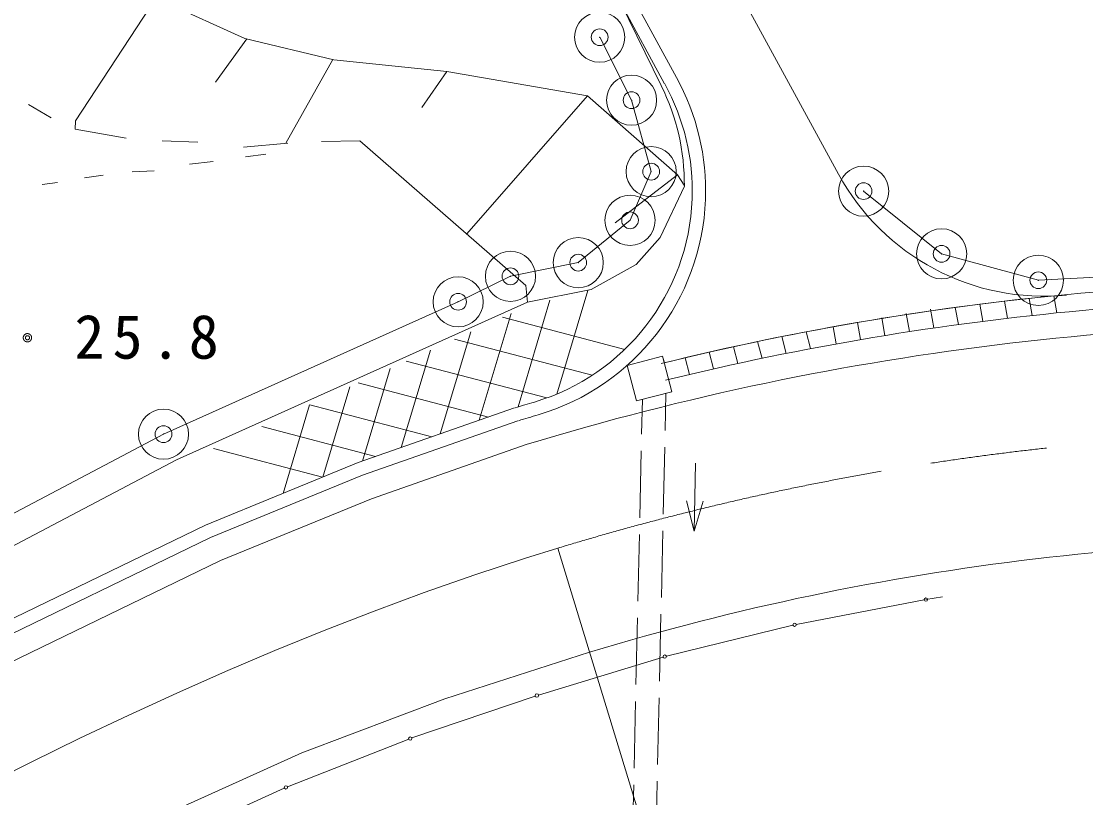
# Model space of a CAD drawing. Units: millimetres, scale not verified. Extents: x 40000 to 680000, y 20000 to 380000.
# Drawn here: x 131016 to 162862, y 297755 to 320998 of the extents above; entities that cross this region are included whole.
import ezdxf

# ---------------------------------------------------------------- set-up
doc = ezdxf.new("R2010")
doc.units = ezdxf.units.MM
doc.header["$LTSCALE"] = 1000
doc.header["$PDMODE"] = 32
doc.header["$PDSIZE"] = 500
doc.linetypes.add('CHAIN', pattern=[18.5, 12, -1.5, 3.5, -1.5])
for name, color, linetype, lineweight in [('M-BGD', 7, 'Continuous', 13), ('M-BMK', 2, 'CHAIN', 13), ('M-BMK-OTRS', 5, 'Continuous', 13), ('M-BMK-ROW', 30, 'Continuous', 13), ('M-STR-HTXT', 7, 'Continuous', 13), ('M-STR-STRC', 7, 'Continuous', 13)]:
    doc.layers.add(name, color=color, linetype=linetype, lineweight=lineweight)
doc.styles.add('ＭＳ ゴシック', font='')
doc.styles.get('ＭＳ ゴシック').set_extended_font_data('MS Gothic')

msp = doc.modelspace()

# ---------------------------------------------------------------- linework, layer by layer
at = {"layer": 'M-BGD'}
for p, q in [((151830, 323102), (155470, 316418)), ((149304, 321727), (150616, 319317)), ((148953, 321535), (150265, 319126)), ((148953, 321535), (150160, 319072)), ((136827, 319178), (137766, 320472)), ((138927, 317344), (140340, 319850)), ((143003, 318415), (143746, 319492)), ((147957, 318769), (143746, 319492)), ((131911, 318108), (131234, 318506)), ((144348, 314630), (147957, 318769)), ((150651, 316405), (147957, 318769)), ((136294, 317379), (135228, 317422)), ((138986, 317350), (137669, 317233)), ((141141, 317420), (140002, 317402)), ((141141, 317420), (146116, 313091)), ((138331, 317023), (137723, 316936)), ((136761, 316800), (136053, 316718)), ((133466, 316393), (132911, 316314)), ((134989, 316523), (134329, 316493)), ((148787, 314969), (150651, 316405)), ((150844, 316088), (150651, 316405)), ((131642, 316107), (132101, 316173)), ((150854, 316060), (150128, 314527)), ((150128, 314527), (149416, 313715)), ((148067, 312967), (149416, 313715)), ((146161, 312594), (146116, 313091)), ((146159, 312593), (148067, 312967)), ((147962, 312940), (147038, 309839)), ((161905, 312780), (161998, 312267)), ((146832, 312650), (145879, 309454)), ((158960, 312432), (159053, 311920)), ((159695, 312528), (159788, 312016)), ((160431, 312619), (160523, 312106)), ((161167, 312703), (161260, 312190)), ((145670, 312253), (144716, 309052)), ((145417, 312138), (149072, 311177)), ((156761, 312116), (156856, 311591)), ((157490, 312248), (157588, 311707)), ((158218, 312380), (158320, 311817)), ((155305, 311852), (155398, 311340)), ((156033, 311984), (156127, 311469)), ((144463, 311705), (143551, 308645)), ((143975, 311483), (148096, 310400)), ((153772, 311560), (153904, 311056)), ((154500, 311702), (154632, 311198)), ((143256, 311156), (142386, 308237)), ((152322, 311256), (152454, 310753)), ((153046, 311411), (153178, 310907)), ((142534, 310828), (146738, 309723)), ((150204, 310973), (149140, 310695)), ((150204, 310973), (150483, 309909)), ((150878, 310927), (151010, 310424)), ((151599, 311095), (151731, 310591)), ((142049, 310608), (141221, 307830)), ((149140, 310695), (149419, 309631)), ((140842, 310059), (140035, 307352)), ((141092, 310173), (144991, 309148)), ((150483, 309909), (149419, 309631)), ((149598, 309678), (149575, 308638)), ((150303, 309862), (150278, 308747)), ((139635, 309511), (138847, 306866)), ((139651, 309518), (143303, 308558)), ((138210, 308863), (141615, 307967)), ((136768, 308208), (140030, 307350)), ((149564, 308138), (149519, 306138)), ((150267, 308247), (150222, 306248)), ((151189, 307765), (151151, 305734)), ((151151, 305734), (150918, 306639)), ((151151, 305734), (151418, 306629)), ((150211, 305748), (150166, 303748)), ((149508, 305639), (149463, 303639)), ((158032, 303675), (154201, 302943)), ((158081, 303684), (158574, 303765)), ((150155, 303248), (150110, 301249)), ((149452, 303139), (149407, 301140)), ((154103, 302922), (150316, 301990)), ((150220, 301963), (146488, 300829)), ((146393, 300799), (142701, 299543)), ((149396, 300640), (149351, 298640)), ((150099, 300749), (150054, 298750)), ((142607, 299509), (138978, 298080)), ((149340, 298140), (149317, 297100)), ((150043, 298250), (150018, 297134)), ((138886, 298041), (136244, 296846))]:
    msp.add_line(p, q, dxfattribs=at)
for points in [[(134157, 317495), (132629, 317767), (132635, 318018), (135067, 321739)], [(143746, 319492), (140369, 319843), (137708, 320486), (135279, 321579)], [(128821, 304265), (135655, 307869), (146159, 312593)], [(129533, 302530), (136526, 305917), (141095, 307786), (145774, 309422)], [(129711, 302172), (136674, 305546), (141229, 307409), (145877, 309035)]]:
    msp.add_lwpolyline(points, dxfattribs=at)
for points in [[(131325, 311526), (131325, 311528), (131325, 311530), (131325, 311533), (131325, 311535), (131325, 311537), (131324, 311539), (131324, 311541), (131324, 311543), (131323, 311546), (131323, 311548), (131323, 311550), (131322, 311552), (131322, 311554), (131321, 311556), (131321, 311558), (131320, 311560), (131319, 311563), (131319, 311565), (131318, 311567), (131317, 311569), (131316, 311571), (131315, 311573), (131315, 311575), (131314, 311577), (131313, 311579), (131312, 311581), (131311, 311583), (131310, 311585), (131309, 311586), (131308, 311588), (131306, 311590), (131305, 311592), (131304, 311594), (131303, 311596), (131301, 311597), (131300, 311599), (131299, 311601), (131297, 311603), (131296, 311604), (131295, 311606), (131293, 311608), (131292, 311609), (131290, 311611), (131289, 311612), (131287, 311614), (131286, 311615), (131284, 311617), (131282, 311618), (131281, 311620), (131279, 311621), (131277, 311623), (131275, 311624), (131274, 311625), (131272, 311626), (131270, 311628), (131268, 311629), (131266, 311630), (131265, 311631), (131263, 311632), (131261, 311633), (131259, 311634), (131257, 311635), (131255, 311636), (131253, 311637), (131251, 311638), (131249, 311639), (131247, 311640), (131245, 311641), (131243, 311642), (131241, 311642), (131239, 311643), (131237, 311644), (131235, 311644), (131232, 311645), (131230, 311645), (131228, 311646), (131226, 311646), (131224, 311647), (131222, 311647), (131220, 311647), (131217, 311648), (131215, 311648), (131213, 311648), (131211, 311649), (131209, 311649), (131207, 311649), (131204, 311649), (131202, 311649), (131200, 311649), (131198, 311649), (131196, 311649), (131193, 311649), (131191, 311649), (131189, 311648), (131187, 311648), (131185, 311648), (131183, 311648), (131180, 311647), (131178, 311647), (131176, 311647), (131174, 311646), (131172, 311646), (131170, 311645), (131168, 311645), (131165, 311644), (131163, 311643), (131161, 311643), (131159, 311642), (131157, 311641), (131155, 311640), (131153, 311640), (131151, 311639), (131149, 311638), (131147, 311637), (131145, 311636), (131143, 311635), (131141, 311634), (131139, 311633), (131137, 311632), (131136, 311631), (131134, 311630), (131132, 311628), (131130, 311627), (131128, 311626), (131126, 311625), (131125, 311623), (131123, 311622), (131121, 311621), (131120, 311619), (131118, 311618), (131116, 311616), (131115, 311615), (131113, 311613), (131112, 311612), (131110, 311610), (131109, 311609), (131107, 311607), (131106, 311605), (131104, 311604), (131103, 311602), (131101, 311600), (131100, 311599), (131099, 311597), (131098, 311595), (131096, 311593), (131095, 311591), (131094, 311590), (131093, 311588), (131092, 311586), (131091, 311584), (131090, 311582), (131089, 311580), (131088, 311578), (131087, 311576), (131086, 311574), (131085, 311572), (131084, 311570), (131083, 311568), (131083, 311566), (131082, 311564), (131081, 311562), (131081, 311560), (131080, 311558), (131079, 311556), (131079, 311553), (131078, 311551), (131078, 311549), (131077, 311547), (131077, 311545), (131077, 311543), (131076, 311541), (131076, 311538), (131076, 311536), (131076, 311534), (131076, 311532), (131075, 311530), (131075, 311527), (131075, 311525), (131075, 311523), (131075, 311521), (131075, 311519), (131076, 311516), (131076, 311514), (131076, 311512), (131076, 311510), (131076, 311508), (131077, 311506), (131077, 311503), (131077, 311501), (131078, 311499), (131078, 311497), (131079, 311495), (131079, 311493), (131080, 311491), (131080, 311489), (131081, 311486), (131082, 311484), (131083, 311482), (131083, 311480), (131084, 311478), (131085, 311476), (131086, 311474), (131087, 311472), (131088, 311470), (131088, 311468), (131089, 311466), (131091, 311464), (131092, 311462), (131093, 311461), (131094, 311459), (131095, 311457), (131096, 311455), (131097, 311453), (131099, 311451), (131100, 311450), (131101, 311448), (131103, 311446), (131104, 311444), (131105, 311443), (131107, 311441), (131108, 311439), (131110, 311438), (131111, 311436), (131113, 311435), (131114, 311433), (131116, 311432), (131118, 311430), (131119, 311429), (131121, 311427), (131123, 311426), (131124, 311425), (131126, 311423), (131128, 311422), (131130, 311421), (131131, 311420), (131133, 311418), (131135, 311417), (131137, 311416), (131139, 311415), (131141, 311414), (131143, 311413), (131145, 311412), (131147, 311411), (131149, 311410), (131151, 311409), (131153, 311408), (131155, 311408), (131157, 311407), (131159, 311406), (131161, 311405), (131163, 311405), (131165, 311404), (131167, 311403), (131169, 311403), (131171, 311402), (131174, 311402), (131176, 311401), (131178, 311401), (131180, 311401), (131182, 311400), (131184, 311400), (131187, 311400), (131189, 311400), (131191, 311399), (131193, 311399), (131195, 311399), (131197, 311399), (131200, 311399), (131202, 311399), (131204, 311399), (131206, 311399), (131208, 311399), (131211, 311399), (131213, 311400), (131215, 311400), (131217, 311400), (131219, 311400), (131221, 311401), (131224, 311401), (131226, 311402), (131228, 311402), (131230, 311403), (131232, 311403), (131234, 311404), (131236, 311404), (131238, 311405), (131240, 311406), (131243, 311406), (131245, 311407), (131247, 311408), (131249, 311409), (131251, 311410), (131253, 311410), (131255, 311411), (131257, 311412), (131259, 311413), (131260, 311414), (131262, 311415), (131264, 311417), (131266, 311418), (131268, 311419), (131270, 311420), (131272, 311421), (131273, 311423), (131275, 311424), (131277, 311425), (131279, 311427), (131280, 311428), (131282, 311429), (131284, 311431), (131285, 311432), (131287, 311434), (131288, 311435), (131290, 311437), (131291, 311438), (131293, 311440), (131294, 311442), (131296, 311443), (131297, 311445), (131299, 311447), (131300, 311448), (131301, 311450), (131303, 311452), (131304, 311454), (131305, 311456), (131306, 311457), (131307, 311459), (131308, 311461), (131310, 311463), (131311, 311465), (131312, 311467), (131313, 311469), (131314, 311471), (131314, 311473), (131315, 311475), (131316, 311477), (131317, 311479), (131318, 311481), (131318, 311483), (131319, 311485), (131320, 311487), (131320, 311489), (131321, 311491), (131322, 311493), (131322, 311496), (131323, 311498), (131323, 311500), (131323, 311502), (131324, 311504), (131324, 311506), (131324, 311508), (131325, 311511), (131325, 311513), (131325, 311515), (131325, 311517), (131325, 311519), (131325, 311522), (131325, 311524)], [(131263, 311525), (131263, 311526), (131263, 311527), (131263, 311528), (131263, 311529), (131263, 311530), (131262, 311532), (131262, 311533), (131262, 311534), (131262, 311535), (131262, 311536), (131262, 311537), (131261, 311538), (131261, 311539), (131261, 311540), (131260, 311541), (131260, 311542), (131260, 311543), (131259, 311544), (131259, 311545), (131259, 311546), (131258, 311547), (131258, 311548), (131257, 311549), (131257, 311550), (131257, 311551), (131256, 311552), (131256, 311553), (131255, 311554), (131254, 311555), (131254, 311556), (131253, 311557), (131253, 311558), (131252, 311559), (131252, 311560), (131251, 311561), (131250, 311562), (131250, 311562), (131249, 311563), (131248, 311564), (131248, 311565), (131247, 311566), (131246, 311567), (131245, 311567), (131245, 311568), (131244, 311569), (131243, 311570), (131242, 311570), (131241, 311571), (131240, 311572), (131240, 311573), (131239, 311573), (131238, 311574), (131237, 311575), (131236, 311575), (131235, 311576), (131234, 311576), (131233, 311577), (131232, 311578), (131232, 311578), (131231, 311579), (131230, 311579), (131229, 311580), (131228, 311580), (131227, 311581), (131226, 311581), (131225, 311582), (131224, 311582), (131223, 311582), (131222, 311583), (131221, 311583), (131220, 311583), (131219, 311584), (131217, 311584), (131216, 311584), (131215, 311585), (131214, 311585), (131213, 311585), (131212, 311585), (131211, 311586), (131210, 311586), (131209, 311586), (131208, 311586), (131207, 311586), (131206, 311586), (131205, 311586), (131203, 311586), (131202, 311586), (131201, 311586), (131200, 311586), (131199, 311586), (131198, 311586), (131197, 311586), (131196, 311586), (131195, 311586), (131194, 311586), (131193, 311586), (131191, 311586), (131190, 311586), (131189, 311585), (131188, 311585), (131187, 311585), (131186, 311585), (131185, 311585), (131184, 311584), (131183, 311584), (131182, 311584), (131181, 311583), (131180, 311583), (131179, 311583), (131178, 311582), (131177, 311582), (131176, 311581), (131175, 311581), (131174, 311580), (131173, 311580), (131172, 311580), (131171, 311579), (131170, 311578), (131169, 311578), (131168, 311577), (131167, 311577), (131166, 311576), (131165, 311576), (131164, 311575), (131163, 311574), (131163, 311574), (131162, 311573), (131161, 311572), (131160, 311572), (131159, 311571), (131158, 311570), (131158, 311569), (131157, 311569), (131156, 311568), (131155, 311567), (131154, 311566), (131154, 311566), (131153, 311565), (131152, 311564), (131152, 311563), (131151, 311562), (131150, 311561), (131150, 311560), (131149, 311560), (131148, 311559), (131148, 311558), (131147, 311557), (131147, 311556), (131146, 311555), (131146, 311554), (131145, 311553), (131145, 311552), (131144, 311551), (131144, 311550), (131143, 311549), (131143, 311548), (131142, 311547), (131142, 311546), (131141, 311545), (131141, 311544), (131141, 311543), (131140, 311542), (131140, 311541), (131140, 311540), (131140, 311539), (131139, 311538), (131139, 311537), (131139, 311535), (131139, 311534), (131139, 311533), (131138, 311532), (131138, 311531), (131138, 311530), (131138, 311529), (131138, 311528), (131138, 311527), (131138, 311526), (131138, 311525), (131138, 311524), (131138, 311522), (131138, 311521), (131138, 311520), (131138, 311519), (131138, 311518), (131138, 311517), (131138, 311516), (131139, 311515), (131139, 311514), (131139, 311513), (131139, 311512), (131139, 311510), (131140, 311509), (131140, 311508), (131140, 311507), (131140, 311506), (131141, 311505), (131141, 311504), (131141, 311503), (131142, 311502), (131142, 311501), (131143, 311500), (131143, 311499), (131143, 311498), (131144, 311497), (131144, 311496), (131145, 311495), (131145, 311494), (131146, 311493), (131147, 311492), (131147, 311491), (131148, 311490), (131148, 311489), (131149, 311489), (131149, 311488), (131150, 311487), (131151, 311486), (131151, 311485), (131152, 311484), (131153, 311483), (131154, 311483), (131154, 311482), (131155, 311481), (131156, 311480), (131157, 311479), (131157, 311479), (131158, 311478), (131159, 311477), (131160, 311476), (131161, 311476), (131162, 311475), (131162, 311474), (131163, 311474), (131164, 311473), (131165, 311472), (131166, 311472), (131167, 311471), (131168, 311471), (131169, 311470), (131170, 311470), (131171, 311469), (131172, 311468), (131173, 311468), (131174, 311468), (131175, 311467), (131176, 311467), (131177, 311466), (131178, 311466), (131179, 311465), (131180, 311465), (131181, 311465), (131182, 311464), (131183, 311464), (131184, 311464), (131185, 311463), (131186, 311463), (131187, 311463), (131188, 311463), (131189, 311462), (131190, 311462), (131191, 311462), (131192, 311462), (131193, 311462), (131195, 311462), (131196, 311462), (131197, 311462), (131198, 311462), (131199, 311461), (131200, 311461), (131201, 311461), (131202, 311461), (131203, 311462), (131204, 311462), (131205, 311462), (131207, 311462), (131208, 311462), (131209, 311462), (131210, 311462), (131211, 311462), (131212, 311463), (131213, 311463), (131214, 311463), (131215, 311463), (131216, 311464), (131217, 311464), (131218, 311464), (131219, 311464), (131220, 311465), (131221, 311465), (131222, 311466), (131223, 311466), (131225, 311466), (131226, 311467), (131227, 311467), (131227, 311468), (131228, 311468), (131229, 311469), (131230, 311469), (131231, 311470), (131232, 311470), (131233, 311471), (131234, 311471), (131235, 311472), (131236, 311473), (131237, 311473), (131238, 311474), (131239, 311475), (131239, 311475), (131240, 311476), (131241, 311477), (131242, 311477), (131243, 311478), (131244, 311479), (131244, 311480), (131245, 311480), (131246, 311481), (131247, 311482), (131247, 311483), (131248, 311484), (131249, 311484), (131249, 311485), (131250, 311486), (131251, 311487), (131251, 311488), (131252, 311489), (131253, 311490), (131253, 311491), (131254, 311492), (131254, 311493), (131255, 311494), (131255, 311494), (131256, 311495), (131256, 311496), (131257, 311497), (131257, 311498), (131258, 311499), (131258, 311500), (131259, 311501), (131259, 311502), (131259, 311503), (131260, 311505), (131260, 311506), (131260, 311507), (131261, 311508), (131261, 311509), (131261, 311510), (131261, 311511), (131262, 311512), (131262, 311513), (131262, 311514), (131262, 311515), (131262, 311516), (131263, 311517), (131263, 311518), (131263, 311519), (131263, 311521), (131263, 311522), (131263, 311523), (131263, 311524)]]:
    msp.add_lwpolyline(points, close=True, dxfattribs=at)
for centre in [(158081, 303684), (154152, 302934), (150268, 301978), (146441, 300815), (142654, 299527), (138932, 298062)]:
    msp.add_circle(centre, 50, dxfattribs=at)
for centre, radius, start, end in [((144491, 315928), 6600, 357.8433, 28.954), ((144491, 315928), 7000, 357.8433, 28.954), ((144254, 316125), 6600, 359.437, 26.491), ((161618, 319766), 7000, 208.5713, 275.4876), ((144491, 315928), 6600, 286.5208, 357.8433), ((144491, 315928), 7000, 286.5208, 357.8433), ((170368, 228685), 84520, 86.54905, 103.83399), ((170368, 228685), 84000, 86.55626, 103.82892), ((170368, 228685), 84400, 106.52085, 106.9308), ((170368, 228685), 84000, 106.52085, 106.94132)]:
    msp.add_arc(centre, radius, start, end, dxfattribs=at)
at = {"layer": 'M-BMK'}
msp.add_lwpolyline([(129898, 298113), (131328, 298832), (132765, 299534), (134211, 300220), (135665, 300887), (137128, 301534), (138601, 302161), (140082, 302764), (141573, 303344), (143074, 303899), (144585, 304427), (146105, 304926), (147072, 305227)], dxfattribs=at)
msp.add_arc((170367, 228694), 80000, 86.55493, 106.92946, dxfattribs=at)
at = {"layer": 'M-BMK-OTRS'}
msp.add_lwpolyline([(149140, 310695), (150204, 310973), (150256, 310777), (150878, 310927), (151599, 311095), (152322, 311256), (153046, 311411), (153772, 311560), (154500, 311702), (155305, 311852), (156034, 311981), (156764, 312103), (157495, 312219), (158227, 312329), (158960, 312432), (159695, 312528), (160431, 312619), (161167, 312703), (161780, 312768)], dxfattribs=at)
at = {"layer": 'M-BMK-ROW'}
for p, q in [((148321, 320520), (149275, 318636)), ((149275, 318636), (149861, 316496)), ((149861, 316496), (149229, 315039)), ((158552, 314036), (156218, 315913)), ((149229, 315039), (147680, 313772)), ((161445, 313244), (158552, 314036)), ((147680, 313772), (145651, 313363)), ((169706, 313707), (161445, 313244)), ((144085, 312600), (145651, 313363)), ((144085, 312600), (135271, 308638)), ((135271, 308638), (130207, 305962))]:
    msp.add_line(p, q, dxfattribs=at)
for centre in [(148321, 320520), (149275, 318636), (149861, 316496), (156218, 315913), (149229, 315039), (158552, 314036), (147680, 313772), (145651, 313363), (161445, 313244), (144086, 312600), (135271, 308638)]:
    msp.add_circle(centre, 750, dxfattribs=at)
for p in [(148321, 320520), (149275, 318636), (149861, 316496), (156218, 315913), (149229, 315039), (147680, 313772), (158552, 314036), (145651, 313363), (161445, 313244), (144086, 312600), (135271, 308638)]:
    msp.add_point(p, dxfattribs=at)
at = {"layer": 'M-STR-HTXT'}
msp.add_line((147072, 305227), (153593, 283804), dxfattribs=at)
at = {"layer": 'M-STR-STRC'}
for points in [[(111764, 291076), (119908, 295958), (128270, 300640), (136980, 304859), (141495, 306706), (146125, 308326)], [(114553, 286335), (122750, 290960), (131002, 295298), (139408, 299100), (143686, 300720), (148018, 302108)]]:
    msp.add_lwpolyline(points, dxfattribs=at)
for centre, radius, start, end in [((170368, 228685), 83250, 86.55626, 106.93082), ((170368, 228684), 76750, 86.55623, 106.93076)]:
    msp.add_arc(centre, radius, start, end, dxfattribs=at)

# ---------------------------------------------------------------- texts
at = {"layer": 'M-BGD', "insert": (132606, 310876), "char_height": 1320, "attachment_point": 7, "style": 'ＭＳ ゴシック'}
msp.add_mtext('\\T1.27;25.8', dxfattribs=at)

doc.saveas('drawing.dxf')
